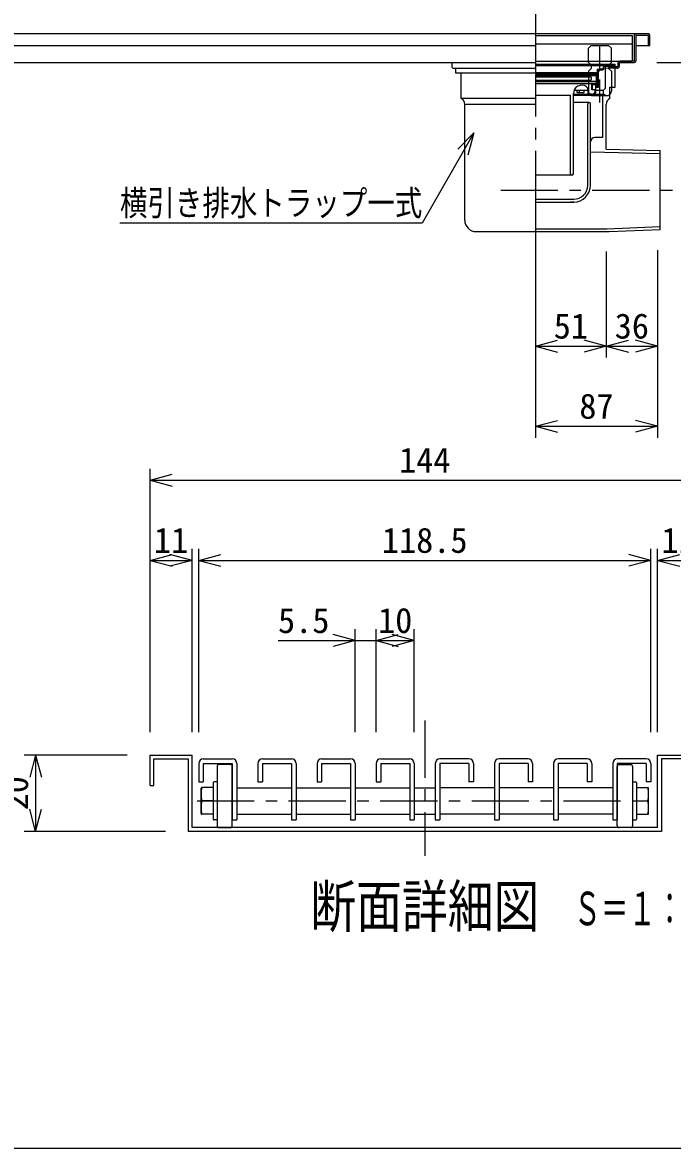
# Model space of a CAD drawing. Units: millimetres, scale not verified, with parts at other scales. Extents: x -1092 to 1092, y -744 to 696.
# Drawn here: x -233 to 222, y -744 to 43 of the extents above; entities that cross this region are included whole.
import ezdxf
from ezdxf.enums import TextEntityAlignment as Align

# ---------------------------------------------------------------- set-up
doc = ezdxf.new("R2010")
doc.units = ezdxf.units.MM
doc.header["$LTSCALE"] = 8
for name, pattern in [('CHAIN1', [8, 5, -1, 1, -1]), ('CHAIN2', [12, 9, -1, 1, -1]), ('DASHED2', [3, 2, -1])]:
    doc.linetypes.add(name, pattern=pattern)
for name, color, linetype in [('0-0_計極細', 2, 'Continuous'), ('0-1_計細線', 3, 'Continuous'), ('0-5_寸法線', 7, 'Continuous'), ('0-7_枠細線', 5, 'Continuous'), ('0-8_枠中線', 5, 'Continuous'), ('1-2_極細2', 2, 'Continuous'), ('1-3_細線2', 4, 'Continuous'), ('1-5_寸法2', 7, 'Continuous')]:
    doc.layers.add(name, color=color, linetype=linetype)
doc.styles.add('ＭＳ ゴシック', font='')
doc.styles.get('ＭＳ ゴシック').set_extended_font_data('MS Gothic')

msp = doc.modelspace()

# ---------------------------------------------------------------- linework, layer by layer
at = {"layer": '0-0_計極細', "linetype": 'CHAIN2'}
msp.add_line((126.004, 432.889), (126.004, -139.452), dxfattribs=at)
at = {"layer": '0-0_計極細', "linetype": 'DASHED2'}
msp.add_line((171.004, -13.261), (171.004, 31.792), dxfattribs=at)
at = {"layer": '0-0_計極細'}
for p, q in [((126.004, 13.464), (181.743, 13.464)), ((126.004, 12.484), (174.963, 12.484)), ((169.4, 10.035), (171.31, 10.035)), ((169.4, 7.096), (169.4, 10.035)), ((169.4, -2.014), (169.4, 8.321)), ((170.085, -2.7), (170.085, 8.321)), ((172.281, 10.035), (171.114, 10.035)), ((172.281, 9.349), (171.114, 9.349)), ((174.963, 12.484), (181.743, 13.45)), ((174.963, -3.21), (174.963, 11.791)), ((181.743, 11.106), (174.963, 10.322)), ((175.059, 11.805), (181.743, 12.757)), ((168.616, 5.726), (126.004, 5.726)), ((126.004, 5.535), (169.253, 5.535)), ((126.004, 4.555), (164.453, 4.555)), ((126.004, 2.302), (164.453, 2.302)), ((126.004, 1.323), (168.469, 1.323)), ((126.2, 7.586), (168.322, 7.586)), ((126.2, 6.606), (168.91, 6.606)), ((164.453, 2.302), (164.943, 2.792)), ((164.943, 1.812), (164.453, 2.302)), ((164.943, 5.535), (164.943, 5.045)), ((164.943, 4.066), (164.943, 2.792)), ((164.943, 1.812), (164.943, 1.323)), ((168.322, 6.606), (168.322, 7.586)), ((168.469, 4.066), (169.253, 5.535)), ((168.469, 4.066), (168.469, 1.323)), ((168.616, 5.726), (168.616, 6.606)), ((168.616, -0.25), (126.004, -0.25)), ((152.453, -63.089), (152.453, -7.132)), ((152.453, -7.507), (173.514, -7.507)), ((152.999, -4.659), (162.737, -4.659)), ((155.182, -6.324), (155.182, -4.659)), ((155.182, -6.324), (160.08, -6.324)), ((156.652, -6.324), (156.652, -4.659)), ((160.08, -6.324), (160.08, -4.659)), ((162.738, -7.499), (162.738, -4.56)), ((165.677, -7.499), (162.738, -7.499)), ((165.432, -4.56), (165.432, -0.25)), ((165.432, -0.74), (169.4, -0.74)), ((165.922, -4.56), (165.922, -0.74)), ((167.313, -6.618), (168.126, -6.618)), ((168.126, -6.618), (168.126, -0.74)), ((168.126, -2.014), (169.4, -2.014)), ((168.126, -2.7), (170.085, -2.7)), ((168.126, -4.659), (173.514, -4.659)), ((174.963, -3.21), (173.514, -4.659)), ((173.514, -7.507), (173.514, -4.659)), ((174.963, -8.29), (173.514, -7.507)), ((126.004, -8.29), (150.494, -8.29)), ((150.494, -63.089), (150.494, -8.29)), ((152.453, -8.29), (174.963, -8.29)), ((163.473, -13.384), (152.453, -13.384)), ((162.494, -71.13), (162.494, -14.364)), ((164.453, -71.13), (164.453, -14.364)), ((173.024, -37.757), (173.024, -8.29)), ((173.097, -37.757), (167.464, -37.757)), ((164.453, -71.13), (164.453, -44.681)), ((164.525, -47.73), (213.004, -48.926)), ((151.473, -64.069), (126.004, -64.069)), ((152.444, -63.217), (152.444, -63.217)), ((126.004, -80.926), (152.698, -80.926)), ((126.004, -82.885), (152.698, -82.885)), ((152.698, -82.885), (150.494, -82.885)), ((126.004, -101.576), (175.862, -101.576)), ((175.862, -101.576), (213.004, -100.004))]:
    msp.add_line(p, q, dxfattribs=at)
at = {"layer": '0-0_計極細', "linetype": 'CHAIN1'}
msp.add_line((101.663, -74.466), (232.014, -74.466), dxfattribs=at)
at = {"layer": '0-0_計極細'}
for points in [[(168.616, -0.25), (168.616, 1.219), (126.004, 1.219)], [(164.943, 4.066), (164.453, 4.555), (164.943, 5.045)], [(167.636, -5.54), (167.636, -4.56), (165.432, -4.56)]]:
    msp.add_lwpolyline(points, dxfattribs=at)
for centre, radius, start, end in [((171.114, 8.321), 1.714, 90, 180), ((171.114, 8.321), 1.029, 90, 180), ((172.281, 11.015), 0.98, 270, 356.64911), ((172.281, 11.015), 1.665, 270, 356.64911), ((174.963, 10.77), 1.714, 90, 175.84901), ((174.963, 10.77), 1.029, 90, 175.84901), ((168.91, 7.096), 0.49, 270, 360), ((158.33, -7.132), 5.878, 55.16629, 180), ((159.8, -4.56), 2.939, 0, 50.0295), ((165.677, -5.54), 1.959, 270, 360), ((163.473, -14.364), 0.98, 90, 180), ((163.473, -14.364), 0.98, 0, 90), ((167.464, -40.696), 2.939, 90, 180), ((151.473, -63.089), 0.98, 180, 270), ((151.473, -63.089), 0.98, 270, 360), ((152.698, -71.13), 11.755, 270, 360), ((152.698, -71.13), 9.796, 270, 360)]:
    msp.add_arc(centre, radius, start, end, dxfattribs=at)
at = {"layer": '0-1_計細線'}
for p, q in [((126.004, 33.534), (193.504, 33.534)), ((193.504, 33.534), (193.504, 15.534)), ((195.004, 33.534), (195.004, 15.534)), ((206.004, 26.534), (206.004, 33.534)), ((-389.996, 26.534), (126.004, 26.534)), ((126.004, 27.534), (193.504, 27.534)), ((205.004, 26.534), (206.004, 26.534)), ((-346.996, 14.534), (126.004, 14.534)), ((67.504, 14.034), (67.504, 12.034)), ((69.004, 10.534), (126.004, 10.534)), ((70.265, 7.187), (70.265, 10.534)), ((126.004, 15.534), (193.504, 15.534)), ((183.004, 10.534), (177.004, 10.534)), ((181.743, -2.609), (181.743, 13.464)), ((183.504, 14.034), (183.504, 12.034)), ((184.504, 14.034), (184.504, 12.034)), ((195.004, 15.534), (185.004, 15.534)), ((185.004, 14.534), (195.004, 14.534)), ((126.004, 7.187), (70.265, 7.187)), ((74.085, -10.445), (74.085, 7.187)), ((177.922, -2.609), (181.743, -2.609)), ((177.922, -10.445), (177.922, -2.609)), ((126.004, -10.445), (74.085, -10.445)), ((126.004, -14.687), (76.534, -14.687)), ((76.534, -95.536), (76.534, -14.687)), ((175.473, -46.04), (175.473, -14.687)), ((175.473, -46.04), (213.004, -46.966)), ((213.004, -101.966), (213.004, -46.966)), ((177.534, -103.536), (213.004, -101.966)), ((84.534, -103.536), (177.534, -103.536))]:
    msp.add_line(p, q, dxfattribs=at)
at = {"layer": '0-1_計細線', "linetype": 'DASHED2'}
for p, q in [((165.004, 26.522), (163.004, 24.522)), ((163.004, 14.522), (163.004, 24.522)), ((165.004, 26.522), (177.004, 26.522)), ((179.004, 24.522), (177.004, 26.522)), ((179.004, 14.522), (179.004, 24.522)), ((163.004, 8.522), (163.004, -5.478)), ((179.004, 8.522), (179.004, -5.478)), ((166.004, -8.478), (176.004, -8.478))]:
    msp.add_line(p, q, dxfattribs=at)
at = {"layer": '0-1_計細線'}
for points in [[(205.004, 34.534), (196.004, 34.534), (-388.996, 34.534)], [(196.004, 26.534), (205.004, 26.534), (205.004, 33.534), (196.004, 33.534), (196.004, 15.534)], [(183.004, 11.534), (177.004, 11.534), (177.004, 10.534)]]:
    msp.add_lwpolyline(points, dxfattribs=at)
at = {"layer": '0-1_計細線', "linetype": 'DASHED2'}
for points in [[(163.004, 14.522), (165.004, 12.522), (165.004, 10.522), (163.004, 8.522)], [(179.004, 14.522), (177.004, 12.522), (177.004, 10.522), (179.004, 8.522)]]:
    msp.add_lwpolyline(points, dxfattribs=at)
at = {"layer": '0-1_計細線'}
for centre, radius, start, end in [((196.004, 33.534), 1, 90, 180), ((205.004, 33.534), 1, 0, 90), ((67.004, 14.034), 0.5, 0, 90), ((69.004, 12.034), 1.5, 180, 270), ((183.004, 12.034), 1.5, 270, 360), ((183.004, 12.034), 0.5, 270, 360), ((185.004, 14.034), 1.5, 90, 180), ((185.004, 14.034), 0.5, 90, 180), ((195.004, 15.534), 1, 270, 360), ((71.636, -14.687), 4.898, 0, 60), ((180.371, -14.687), 4.898, 120, 180), ((84.534, -95.536), 8, 180, 270)]:
    msp.add_arc(centre, radius, start, end, dxfattribs=at)
at = {"layer": '0-1_計細線', "linetype": 'DASHED2'}
for centre, start, end in [((166.004, -5.478), 180, 270), ((176.004, -5.478), 270, 360)]:
    msp.add_arc(centre, 3, start, end, dxfattribs=at)
at = {"layer": '0-5_寸法線'}
for p, q in [((210.704, 14.534), (413.004, 14.534)), ((210.704, 14.534), (301.004, 14.534)), ((82.879, -34.54), (71.616, -45.904)), ((82.879, -34.54), (78.806, -50.013)), ((126.004, -117.484), (126.004, -191.536)), ((126.004, -117.484), (126.004, -247.536)), ((175.473, -117.484), (175.473, -191.536)), ((211.228, -116.602), (211.228, -191.536)), ((211.228, -117.484), (211.228, -247.536)), ((126.004, -183.536), (141.459, -179.395)), ((175.473, -183.536), (160.018, -179.395)), ((175.473, -183.536), (190.928, -179.395)), ((211.228, -183.536), (195.773, -179.395)), ((126.004, -183.536), (141.459, -187.677)), ((126.004, -183.536), (175.473, -183.536)), ((175.473, -183.536), (160.018, -187.677)), ((175.473, -183.536), (190.928, -187.677)), ((175.473, -183.536), (211.228, -183.536)), ((211.228, -183.536), (195.773, -187.677)), ((126.004, -239.536), (141.459, -235.395)), ((211.228, -239.536), (195.773, -235.395)), ((126.004, -239.536), (141.459, -243.677)), ((126.004, -239.536), (211.228, -239.536)), ((211.228, -239.536), (195.773, -243.677))]:
    msp.add_line(p, q, dxfattribs=at)
msp.add_lwpolyline([(82.879, -34.54), (46.817, -97.646), (-164.383, -97.646)], dxfattribs=at)
at = {"layer": '0-8_枠中線'}
msp.add_lwpolyline([(-1092, -744), (-1092, 696), (1092, 696), (1092, -744)], close=True, dxfattribs=at)
at = {"layer": '1-2_極細2', "linetype": 'CHAIN1'}
for p, q in [((48.647, -445.071), (48.647, -539.464)), ((-110.553, -501.199), (208.896, -501.199))]:
    msp.add_line(p, q, dxfattribs=at)
at = {"layer": '1-2_極細2'}
for p, q in [((-140.687, -471.866), (-116.687, -471.866)), ((-140.687, -490.533), (-140.687, -471.866)), ((-116.687, -471.866), (-116.687, -522.533)), ((-114.02, -519.866), (-114.02, -469.199)), ((211.313, -469.199), (240.647, -469.199)), ((211.313, -519.866), (211.313, -469.199)), ((237.98, -471.866), (213.98, -471.866)), ((-143.353, -490.533), (-140.687, -490.533)), ((-99.211, -501.199), (-107.223, -501.199)), ((196.505, -501.199), (204.517, -501.199)), ((211.313, -519.866), (-114.02, -519.866))]:
    msp.add_line(p, q, dxfattribs=at)
for points in [[(-143.353, -490.533), (-143.353, -469.199), (-114.02, -469.199)], [(213.98, -471.866), (213.98, -522.533), (-116.687, -522.533)]]:
    msp.add_lwpolyline(points, dxfattribs=at)
for centre, start, end in [((-87.069, -496.532), 166.96433, 193.03802), ((184.362, -496.532), 346.96198, 13.03567), ((-87.069, -505.866), 166.96198, 193.03567), ((184.362, -505.866), 346.96433, 13.03802)]:
    msp.add_arc(centre, 20.688, start, end, dxfattribs=at)
at = {"layer": '1-3_細線2'}
for p, q in [((-106.153, -471.866), (-85.887, -471.866)), ((-64.82, -471.866), (-44.553, -471.866)), ((-23.487, -471.866), (-3.22, -471.866)), ((17.847, -471.866), (38.113, -471.866)), ((79.447, -471.866), (59.18, -471.866)), ((120.78, -471.866), (100.513, -471.866)), ((162.113, -471.866), (141.847, -471.866)), ((203.447, -471.866), (183.18, -471.866)), ((-109.353, -475.066), (-109.353, -487.866)), ((-106.153, -475.066), (-85.887, -475.066)), ((-106.153, -475.066), (-106.153, -487.866)), ((-96.553, -477.199), (-96.553, -518.533)), ((-87.22, -475.866), (-95.22, -475.866)), ((-85.887, -475.066), (-85.887, -514.533)), ((-85.887, -518.533), (-85.887, -477.199)), ((-82.687, -475.066), (-82.687, -514.533)), ((-68.02, -475.066), (-68.02, -487.866)), ((-64.82, -475.066), (-44.553, -475.066)), ((-64.82, -475.066), (-64.82, -487.866)), ((-44.553, -475.066), (-44.553, -514.533)), ((-41.353, -475.066), (-41.353, -514.533)), ((-26.687, -475.066), (-26.687, -487.866)), ((-23.487, -475.066), (-23.487, -487.866)), ((-0.02, -475.066), (-0.02, -514.533)), ((14.647, -475.066), (14.647, -487.866)), ((17.847, -475.066), (17.847, -487.866)), ((41.313, -475.066), (41.313, -514.533)), ((55.98, -475.066), (55.98, -514.533)), ((79.447, -475.066), (79.447, -487.866)), ((82.647, -475.066), (82.647, -487.866)), ((97.313, -475.066), (97.313, -514.533)), ((120.78, -475.066), (100.513, -475.066)), ((100.513, -475.066), (100.513, -514.533)), ((120.78, -475.066), (120.78, -487.866)), ((123.98, -475.066), (123.98, -487.866)), ((138.647, -475.066), (138.647, -514.533)), ((162.113, -475.066), (141.847, -475.066)), ((141.847, -475.066), (141.847, -514.533)), ((162.113, -475.066), (162.113, -487.866)), ((165.313, -475.066), (165.313, -487.866)), ((179.98, -475.066), (179.98, -514.533)), ((183.18, -475.066), (183.18, -514.533)), ((203.447, -475.066), (183.18, -475.066)), ((183.18, -518.533), (183.18, -477.199)), ((184.513, -475.866), (192.513, -475.866)), ((193.847, -477.199), (193.847, -518.533)), ((203.447, -475.066), (203.447, -487.866)), ((206.647, -475.066), (206.647, -487.866)), ((-109.353, -487.866), (-106.153, -487.866)), ((-107.757, -509.999), (-107.757, -492.399)), ((-99.211, -491.866), (-107.223, -491.866)), ((-99.211, -488.399), (-99.211, -502.533)), ((-96.553, -487.866), (-98.678, -487.866)), ((-82.687, -491.999), (-44.553, -491.999)), ((-68.02, -487.866), (-64.82, -487.866)), ((-41.353, -491.999), (-3.22, -491.999)), ((-26.687, -487.866), (-23.487, -487.866)), ((-0.02, -491.999), (38.113, -491.999)), ((14.647, -487.866), (17.847, -487.866)), ((41.313, -491.999), (55.98, -491.999)), ((97.313, -491.999), (59.18, -491.999)), ((82.647, -487.866), (79.447, -487.866)), ((138.647, -491.999), (100.513, -491.999)), ((123.98, -487.866), (120.78, -487.866)), ((179.98, -491.999), (141.847, -491.999)), ((165.313, -487.866), (162.113, -487.866)), ((183.18, -494.306), (183.18, -504.893)), ((193.847, -487.866), (195.971, -487.866)), ((196.505, -488.399), (196.505, -502.533)), ((196.505, -491.866), (204.517, -491.866)), ((206.647, -487.866), (203.447, -487.866)), ((205.05, -509.999), (205.05, -492.399)), ((-99.211, -502.533), (-99.211, -513.999)), ((196.505, -502.533), (196.505, -513.999)), ((-99.211, -510.533), (-107.223, -510.533)), ((-82.687, -510.399), (-44.553, -510.399)), ((-41.353, -510.399), (-3.22, -510.399)), ((-0.02, -510.399), (38.113, -510.399)), ((41.313, -510.399), (55.98, -510.399)), ((97.313, -510.399), (59.18, -510.399)), ((138.647, -510.399), (100.513, -510.399)), ((179.98, -510.399), (141.847, -510.399)), ((196.505, -510.533), (204.517, -510.533)), ((-96.553, -514.533), (-98.678, -514.533)), ((-85.887, -514.533), (-82.687, -514.533)), ((-44.553, -514.533), (-41.353, -514.533)), ((-3.22, -514.533), (-0.02, -514.533)), ((38.113, -514.533), (41.313, -514.533)), ((55.98, -514.533), (59.18, -514.533)), ((97.313, -514.533), (100.513, -514.533)), ((138.647, -514.533), (141.847, -514.533)), ((179.98, -514.533), (183.18, -514.533)), ((193.847, -514.533), (195.971, -514.533)), ((-95.22, -519.866), (-87.22, -519.866)), ((192.513, -519.866), (184.513, -519.866))]:
    msp.add_line(p, q, dxfattribs=at)
for points in [[(-23.487, -475.066), (-3.22, -475.066), (-3.22, -514.533)], [(17.847, -475.066), (38.113, -475.066), (38.113, -514.533)], [(79.447, -475.066), (59.18, -475.066), (59.18, -514.533)]]:
    msp.add_lwpolyline(points, dxfattribs=at)
for centre, radius, start, end in [((-106.153, -475.066), 3.2, 90, 180), ((-85.887, -475.066), 3.2, 0, 90), ((-64.82, -475.066), 3.2, 90, 180), ((-44.553, -475.066), 3.2, 0, 90), ((-23.487, -475.066), 3.2, 90, 180), ((-3.22, -475.066), 3.2, 0, 90), ((17.847, -475.066), 3.2, 90, 180), ((38.113, -475.066), 3.2, 0, 90), ((59.18, -475.066), 3.2, 90, 180), ((79.447, -475.066), 3.2, 0, 90), ((100.513, -475.066), 3.2, 90, 180), ((120.78, -475.066), 3.2, 0, 90), ((141.847, -475.066), 3.2, 90, 180), ((162.113, -475.066), 3.2, 0, 90), ((183.18, -475.066), 3.2, 90, 180), ((203.447, -475.066), 3.2, 0, 90), ((-95.22, -477.199), 1.333, 90, 180), ((-87.22, -477.199), 1.333, 0, 90), ((184.513, -477.199), 1.333, 90, 180), ((192.513, -477.199), 1.333, 0, 90), ((-107.223, -492.399), 0.533, 90, 180), ((-98.678, -488.399), 0.533, 90, 180), ((195.971, -488.399), 0.533, 0, 90), ((204.517, -492.399), 0.533, 0, 90), ((-107.223, -509.999), 0.533, 180, 270), ((204.517, -509.999), 0.533, 270, 360), ((-98.678, -513.999), 0.533, 180, 270), ((-95.22, -518.533), 1.333, 180, 270), ((-87.22, -518.533), 1.333, 270, 360), ((184.513, -518.533), 1.333, 180, 270), ((192.513, -518.533), 1.333, 270, 360), ((195.971, -513.999), 0.533, 270, 360)]:
    msp.add_arc(centre, radius, start, end, dxfattribs=at)
at = {"layer": '1-5_寸法2'}
for p, q in [((-143.353, -453.199), (-143.353, -269.199)), ((-143.353, -277.199), (-127.899, -273.058)), ((-143.353, -277.199), (-127.899, -281.34)), ((-143.353, -277.199), (240.647, -277.199)), ((-143.353, -453.199), (-143.353, -325.199)), ((-143.353, -333.199), (-127.899, -329.058)), ((-114.02, -333.199), (-129.475, -329.058)), ((-114.02, -453.199), (-114.02, -325.199)), ((-109.353, -453.199), (-109.353, -325.199)), ((-109.353, -333.199), (-93.899, -329.058)), ((206.647, -333.199), (191.192, -329.058)), ((206.647, -453.199), (206.647, -325.199)), ((211.313, -453.199), (211.313, -325.199)), ((211.313, -333.199), (226.768, -329.058)), ((-143.353, -333.199), (-127.899, -337.34)), ((-143.353, -333.199), (-114.02, -333.199)), ((-114.02, -333.199), (-129.475, -337.34)), ((-109.353, -333.199), (-93.899, -337.34)), ((-109.353, -333.199), (206.647, -333.199)), ((206.647, -333.199), (191.192, -337.34)), ((211.313, -333.199), (226.768, -337.34)), ((211.313, -333.199), (240.647, -333.199)), ((-0.02, -389.199), (-15.475, -385.058)), ((-0.02, -453.199), (-0.02, -381.199)), ((14.647, -453.199), (14.647, -381.199)), ((14.647, -389.199), (30.101, -385.058)), ((41.313, -389.199), (25.858, -385.058)), ((41.313, -453.199), (41.313, -381.199)), ((-53.937, -389.199), (14.647, -389.199)), ((-0.02, -389.199), (-15.475, -393.34)), ((14.647, -389.199), (30.101, -393.34)), ((14.647, -389.199), (41.313, -389.199)), ((41.313, -389.199), (25.858, -393.34)), ((-159.353, -469.199), (-231.353, -469.199)), ((-223.353, -469.199), (-227.494, -484.654)), ((-223.353, -469.199), (-219.212, -484.654)), ((-223.353, -469.199), (-223.353, -522.533)), ((-223.353, -522.533), (-227.494, -507.078)), ((-223.353, -522.533), (-219.212, -507.078)), ((-132.687, -522.533), (-231.353, -522.533))]:
    msp.add_line(p, q, dxfattribs=at)

# ---------------------------------------------------------------- texts
at = {"layer": '0-5_寸法線', "style": 'ＭＳ ゴシック', "width": 0.8}
msp.add_text('横引き排水トラップ一式', height=17.6, dxfattribs=at).set_placement((-164.383, -97.588), align=Align.BOTTOM_LEFT)
at = {"layer": '0-5_寸法線', "style": 'ＭＳ ゴシック'}
for s, p in [('51', (138.738, -183.536)), ('36', (181.351, -183.536)), ('87', (156.616, -239.536))]:
    msp.add_text(s, height=17.6, dxfattribs=at).set_placement(p, align=Align.BOTTOM_LEFT)
at = {"layer": '0-7_枠細線', "style": 'ＭＳ ゴシック'}
for s, height, width, p in [('断面詳細図', 29.33, 0.8, (-31.353, -598.28)), ('Ｓ＝１：３', 23.46, 0.6, (152.565, -595.123))]:
    msp.add_text(s, height=height, dxfattribs=dict(at, width=width)).set_placement(p, align=Align.BOTTOM_LEFT)
at = {"layer": '1-5_寸法2', "style": 'ＭＳ ゴシック'}
for s, p in [('144', (30.647, -277.199)), ('11', (-140.687, -333.199)), ('118.5', (18.647, -333.199)), ('11', (213.98, -333.199)), ('5.5', (-53.937, -389.199)), ('10', (15.98, -389.199))]:
    msp.add_text(s, height=17.6, dxfattribs=at).set_placement(p, align=Align.BOTTOM_LEFT)
msp.add_text('20', height=17.6, rotation=90, dxfattribs=at).set_placement((-223.353, -507.866), align=Align.BOTTOM_LEFT)

doc.saveas('drawing.dxf')
